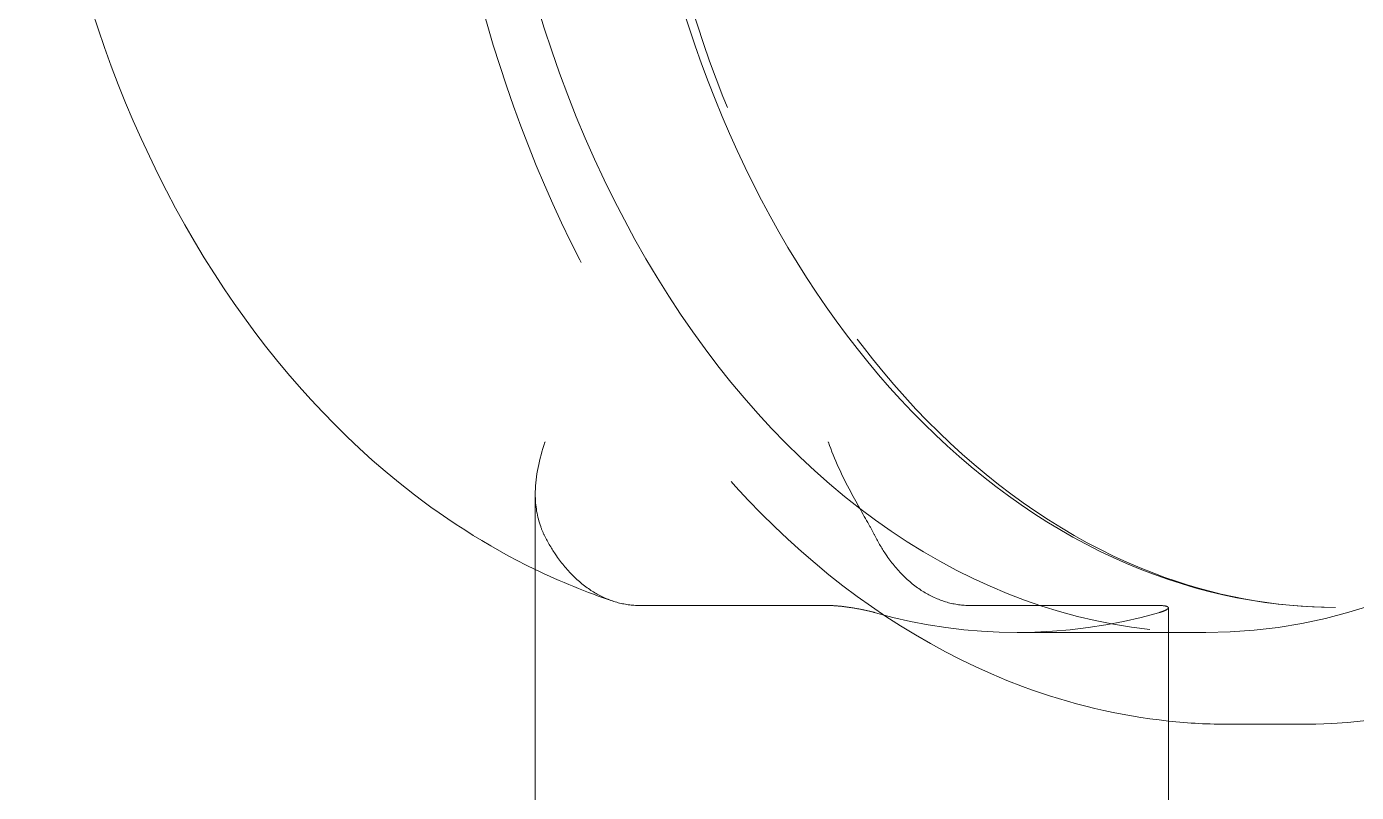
# Model space of a CAD drawing. Header units: millimetres. Extents: x -46397 to 283259, y -8690 to 23983.
# Drawn here: x 188837.8 to 188900.3, y 1687.8 to 1723.7 of the extents above; entities that cross this region are included whole.
import ezdxf

# ---------------------------------------------------------------- set-up
doc = ezdxf.new("R2010")
doc.units = ezdxf.units.MM
doc.linetypes.add('CENTER', pattern=[2, 1.25, -0.25, 0.25, -0.25])
doc.layers.add('mDƯỜNG TÂM', color=8, linetype='CENTER', lineweight=0)

# ---------------------------------------------------------------- blocks, each defined once
blk = doc.blocks.new('ggd')
at = {"layer": 'mDƯỜNG TÂM', "color": 8, "ltscale": 50, "extrusion": (6.89019e-16, 1, 0)}
for p, q in [((744.335, 1643.554), (744.335, 1628.82)), ((749.23, 1638.319), (758.1, 1638.319)), ((773.623, 1638.319), (764.753, 1638.319)), ((774.083, 1628.82), (774.083, 1638.214)), ((766.971, 1637.053), (774.083, 1637.053)), ((774.083, 1637.053), (775.841, 1637.053)), ((780.276, 1632.741), (776.95, 1632.741))]:
    blk.add_line(p, q, dxfattribs=at)
at = {"layer": 'mDƯỜNG TÂM', "color": 8, "ltscale": 50}
for centre, start_param, end_param in [((775.841, 1685.271), 0, 3.141593), ((775.841, 1685.271), -1.570796, 0), ((766.971, 1685.271), -0.196382, 0.196382)]:
    blk.add_ellipse(centre, major_axis=(0, -48.218), ratio=0.707107, start_param=start_param, end_param=end_param, dxfattribs=at)
for points, knots in [([(780.276, 1632.741), (784.245, 1632.741), (788.21, 1633.601), (795.779, 1636.942), (799.372, 1639.456), (805.887, 1645.931), (808.781, 1649.941), (813.535, 1659.035), (815.378, 1664.134), (817.813, 1674.873), (818.401, 1680.512), (818.267, 1691.761), (817.546, 1697.37), (814.854, 1708.004), (812.885, 1713.029), (807.865, 1721.975), (804.818, 1725.9), (797.951, 1732.179), (794.142, 1734.557), (786.924, 1737.2), (783.601, 1737.802), (780.276, 1737.802)], [3.327667, 3.327667, 3.327667, 3.327667, 3.630176, 3.630176, 3.940274, 3.940274, 4.261843, 4.261843, 4.588222, 4.588222, 4.915246, 4.915246, 5.242193, 5.242193, 5.569218, 5.569218, 5.895373, 5.895373, 6.215845, 6.215845, 6.469259, 6.469259, 6.469259, 6.469259]), ([(744.335, 1640.009), (742.06, 1641.11), (739.906, 1642.493), (734.578, 1646.797), (731.675, 1650.125), (726.686, 1657.894), (724.661, 1662.395), (721.756, 1672.029), (720.898, 1677.173), (720.432, 1687.557), (720.826, 1692.796), (722.849, 1702.877), (724.476, 1707.718), (728.876, 1716.5), (731.64, 1720.45), (738.054, 1726.885), (741.669, 1729.425), (749.212, 1732.659), (753.082, 1733.485), (756.971, 1733.489), (756.981, 1733.489), (756.991, 1733.489)], [3.285133, 3.285133, 3.285133, 3.285133, 3.474467, 3.474467, 3.789096, 3.789096, 4.123338, 4.123338, 4.462952, 4.462952, 4.802815, 4.802815, 5.142691, 5.142691, 5.480125, 5.480125, 5.802741, 5.802741, 6.096345, 6.096345, 6.097111, 6.097111, 6.097111, 6.097111]), ([(762, 1733.489), (759.416, 1731.93), (756.968, 1729.971), (751.465, 1724.343), (748.618, 1720.301), (743.968, 1711.16), (742.172, 1706.056), (739.82, 1695.318), (739.264, 1689.686), (739.447, 1678.46), (740.185, 1672.869), (742.886, 1662.287), (744.849, 1657.298), (749.816, 1648.43), (752.819, 1644.551), (759.563, 1638.332), (763.3, 1635.981), (769.467, 1633.685), (771.765, 1633.139), (774.083, 1632.893)], [0.589281, 0.589281, 0.589281, 0.589281, 0.812119, 0.812119, 1.133184, 1.133184, 1.456417, 1.456417, 1.779889, 1.779889, 2.103314, 2.103314, 2.42679, 2.42679, 2.74989, 2.74989, 3.070296, 3.070296, 3.252634, 3.252634, 3.252634, 3.252634]), ([(781.939, 1638.229), (778.391, 1638.229), (774.844, 1639.027), (768.096, 1642.134), (764.9, 1644.453), (759.166, 1650.392), (756.637, 1654.024), (752.514, 1662.226), (750.925, 1666.798), (748.85, 1676.413), (748.365, 1681.455), (748.548, 1691.498), (749.216, 1696.498), (751.639, 1705.954), (753.394, 1710.408), (757.822, 1718.319), (760.493, 1721.775), (766.484, 1727.319), (769.801, 1729.413), (776.096, 1731.774), (779.017, 1732.313), (781.939, 1732.313)], [2.955519, 2.955519, 2.955519, 2.955519, 3.270316, 3.270316, 3.587668, 3.587668, 3.90833, 3.90833, 4.230144, 4.230144, 4.552072, 4.552072, 4.873973, 4.873973, 5.195905, 5.195905, 5.51764, 5.51764, 5.837909, 5.837909, 6.097111, 6.097111, 6.097111, 6.097111]), ([(781.939, 1732.313), (778.391, 1732.313), (774.841, 1731.491), (768.116, 1728.282), (764.939, 1725.907), (759.291, 1719.86), (756.814, 1716.202), (752.797, 1707.963), (751.255, 1703.387), (749.26, 1693.774), (748.807, 1688.739), (749.039, 1678.719), (749.723, 1673.736), (752.156, 1664.332), (753.904, 1659.912), (758.281, 1652.08), (760.909, 1648.671), (766.777, 1643.19), (770.018, 1641.125), (776.181, 1638.769), (779.06, 1638.229), (781.939, 1638.229)], [0.186074, 0.186074, 0.186074, 0.186074, 0.511543, 0.511543, 0.834058, 0.834058, 1.153233, 1.153233, 1.471402, 1.471402, 1.789501, 1.789501, 2.107629, 2.107629, 2.42572, 2.42572, 2.743974, 2.743974, 3.063602, 3.063602, 3.327667, 3.327667, 3.327667, 3.327667]), ([(744.795, 1646.005), (744.793, 1646), (744.791, 1645.995), (744.513, 1645.179), (744.35, 1644.397), (744.336, 1643.622), (744.335, 1643.588), (744.335, 1643.554)], [1.3586756, 1.3586756, 1.3586756, 1.3586756, 1.3599094, 1.3599094, 1.5676488, 1.5676488, 1.5771224, 1.5771224, 1.5771224, 1.5771224]), ([(758.1, 1646.005), (758.102, 1646), (758.104, 1645.995), (758.385, 1645.179), (758.759, 1644.397), (759.475, 1643.055), (759.791, 1642.513), (760.155, 1641.855), (760.24, 1641.696), (760.318, 1641.546)], [-0.0010241, -0.0010241, -0.0010241, -0.0010241, 0, 0, 0.1724436, 0.1724436, 0.3120501, 0.3120501, 0.359861, 0.359861, 0.359861, 0.359861]), ([(744.335, 1643.554), (744.335, 1642.994), (744.422, 1642.486), (744.648, 1641.855), (744.717, 1641.696), (744.795, 1641.546)], [1.1423712, 1.1423712, 1.1423712, 1.1423712, 1.3010788, 1.3010788, 1.3586756, 1.3586756, 1.3586756, 1.3586756]), ([(744.795, 1641.546), (744.964, 1641.217), (745.149, 1640.912), (745.575, 1640.298), (745.862, 1639.953), (746.482, 1639.358), (746.814, 1639.107), (747.443, 1638.733), (747.797, 1638.574), (748.521, 1638.367), (748.891, 1638.319), (749.23, 1638.319)], [0, 0, 0, 0, 0.0716764, 0.0716764, 0.1646143, 0.1646143, 0.2575522, 0.2575522, 0.3492283, 0.3492283, 0.4409044, 0.4409044, 0.4409044, 0.4409044]), ([(760.318, 1641.546), (760.487, 1641.217), (760.672, 1640.912), (761.098, 1640.298), (761.385, 1639.953), (762.005, 1639.358), (762.337, 1639.107), (762.966, 1638.733), (763.32, 1638.574), (764.044, 1638.367), (764.414, 1638.319), (764.753, 1638.319)], [2.581263, 2.581263, 2.581263, 2.581263, 2.6529395, 2.6529395, 2.7458773, 2.7458773, 2.8388152, 2.8388152, 2.9304913, 2.9304913, 3.0221674, 3.0221674, 3.0221674, 3.0221674]), ([(760.318, 1637.98), (760.178, 1638.019), (760.001, 1638.062), (759.613, 1638.145), (759.401, 1638.184), (759.008, 1638.245), (758.799, 1638.273), (758.415, 1638.31), (758.239, 1638.319), (758.1, 1638.319)], [0.3043373, 0.3043373, 0.3043373, 0.3043373, 0.3428862, 0.3428862, 0.3814351, 0.3814351, 0.4190796, 0.4190796, 0.456724, 0.456724, 0.456724, 0.456724]), ([(773.623, 1638.319), (773.762, 1638.319), (773.883, 1638.31), (774.042, 1638.273), (774.082, 1638.245), (774.083, 1638.215), (774.083, 1638.214), (774.083, 1638.214)], [0.22859702, 0.22859702, 0.22859702, 0.22859702, 0.2662415, 0.2662415, 0.30388597, 0.30388597, 0.30433727, 0.30433727, 0.30433727, 0.30433727]), ([(774.083, 1638.214), (774.083, 1638.183), (774.043, 1638.144), (773.884, 1638.062), (773.763, 1638.019), (773.623, 1637.98)], [0.15195051, 0.15195051, 0.15195051, 0.15195051, 0.19004812, 0.19004812, 0.22859702, 0.22859702, 0.22859702, 0.22859702])]:
    blk.add_open_spline(points, degree=3, knots=knots, dxfattribs=at)
for points in [[(747.994, 1638.521), (746.747, 1638.935), (745.525, 1639.434), (744.335, 1640.009)], [(774.083, 1632.893), (775.036, 1632.791), (775.993, 1632.741), (776.95, 1632.741)]]:
    blk.add_open_spline(points, degree=3, dxfattribs=at)

msp = doc.modelspace()

# ---------------------------------------------------------------- block references
msp.add_blockref('ggd', (188117.395, 58.23, -1.499))

doc.saveas('drawing.dxf')
